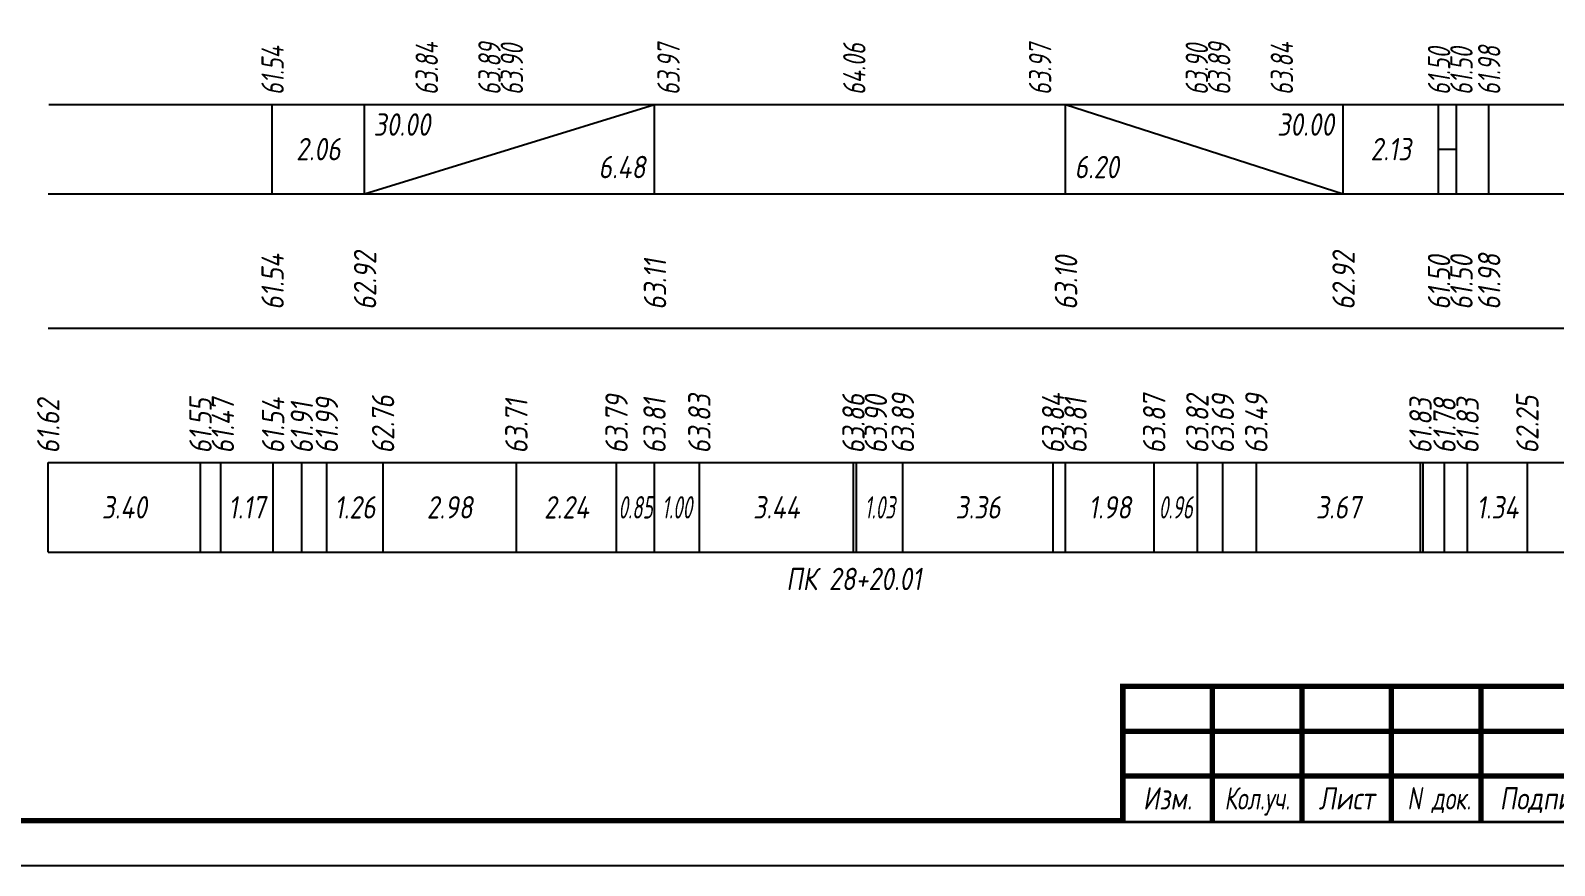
# Model space of a CAD drawing. Extents: x -717 to 1451, y -133302 to 233.
# Drawn here: x 78 to 248.2, y -44272.4 to -44179.2 of the extents above; entities that cross this region are included whole.
import ezdxf
from ezdxf.enums import TextEntityAlignment as Align

# ---------------------------------------------------------------- set-up
doc = ezdxf.new("R2010")
doc.units = 0
for name, color, linetype in [('Зарамочное оформление', 7, 'Continuous'), ('Код_510', 7, 'Continuous'), ('Код_514', 1, 'Continuous'), ('Код_516', 1, 'Continuous'), ('Подписи поперечников', 7, 'Continuous'), ('Таблица', 7, 'Continuous')]:
    doc.layers.add(name, color=color, linetype=linetype)
doc.styles.add('М', font='romand.shx', dxfattribs={"width": 0.8, "oblique": 10, "height": 2.5})

# ---------------------------------------------------------------- blocks, each defined once
blk = doc.blocks.new('Штамп')
at = {"linetype": 'Continuous'}
blk.add_wipeout([(199.95, -411.25), (384.95, -411.25), (384.95, -426.25), (199.95, -426.25)], dxfattribs=at).dxf.layer = 'Зарамочное оформление'
at = {"layer": 'Зарамочное оформление', "linetype": 'Continuous', "lineweight": -3, "const_width": 0.6, "flags": 128}
for points in [[(199.95, -426.25), (199.95, -411.25), (384.95, -411.25)], [(209.95, -411.25), (209.95, -426.25)], [(219.95, -411.25), (219.95, -426.25)], [(229.95, -411.25), (229.95, -426.25)], [(239.95, -411.25), (239.95, -426.25)], [(199.95, -416.25), (264.95, -416.25)], [(199.95, -421.25), (264.95, -421.25)]]:
    blk.add_lwpolyline(points, dxfattribs=at)
at = {"layer": 'Зарамочное оформление', "linetype": 'Continuous', "style": 'М', "oblique": 10}
for s, width, p in [('Изм.', 0.8, (204.95, -423.75)), ('Кол.уч.', 0.7, (214.95, -423.75)), ('Лист', 0.8, (224.95, -423.75)), ('N док.', 0.7, (235.28, -423.75)), ('Подпись', 0.8, (247.45, -423.75))]:
    blk.add_text(s, height=2.5, dxfattribs=dict(at, width=width)).set_placement(p, align=Align.MIDDLE_CENTER)
blk = doc.blocks.new('шифр')
blk.add_blockref('Штамп', (0, -43901))

msp = doc.modelspace()

# ---------------------------------------------------------------- linework, layer by layer
at = {"flags": 128}
msp.add_lwpolyline([(-30.054, -44272.421), (389.946, -44272.421), (389.946, -43975.421), (-30.054, -43975.421)], close=True, dxfattribs=at)
at = {"const_width": 0.6, "flags": 128}
msp.add_lwpolyline([(-10.054, -44267.421), (384.946, -44267.421), (384.946, -43980.421), (-10.054, -43980.421)], close=True, dxfattribs=at)
at = {"layer": 'Код_510'}
for p, q in [((79.946, -44237.421), (79.946, -44227.421)), ((96.943, -44237.421), (96.943, -44227.421)), ((99.218, -44237.421), (99.218, -44227.421)), ((105.056, -44237.421), (105.056, -44227.421)), ((108.262, -44237.421), (108.262, -44227.421)), ((111.057, -44237.421), (111.057, -44227.421)), ((117.333, -44237.421), (117.333, -44227.421)), ((132.224, -44237.421), (132.224, -44227.421)), ((143.41, -44237.421), (143.41, -44227.421)), ((147.652, -44237.421), (147.652, -44227.421)), ((152.659, -44237.421), (152.659, -44227.421)), ((169.869, -44237.421), (169.869, -44227.421)), ((170.213, -44237.421), (170.213, -44227.421)), ((175.386, -44237.421), (175.386, -44227.421)), ((192.166, -44237.421), (192.166, -44227.421)), ((193.559, -44237.421), (193.559, -44227.421)), ((203.451, -44237.421), (203.451, -44227.421)), ((208.273, -44237.421), (208.273, -44227.421)), ((211.119, -44237.421), (211.119, -44227.421)), ((214.863, -44237.421), (214.863, -44227.421)), ((233.196, -44237.421), (233.196, -44227.421)), ((233.485, -44237.421), (233.485, -44227.421)), ((235.877, -44237.421), (235.877, -44227.421)), ((238.453, -44237.421), (238.453, -44227.421)), ((245.129, -44237.421), (245.129, -44227.421))]:
    msp.add_line(p, q, dxfattribs=at)
at = {"layer": 'Код_516'}
for p, q in [((104.946, -44197.421), (104.946, -44187.421)), ((115.269, -44197.421), (115.269, -44187.421)), ((115.269, -44197.421), (147.652, -44187.421)), ((147.652, -44197.421), (147.652, -44187.421)), ((193.559, -44197.421), (193.559, -44187.421)), ((193.559, -44187.421), (224.551, -44197.421)), ((224.551, -44197.421), (224.551, -44187.421)), ((235.213, -44197.421), (235.213, -44187.421)), ((237.213, -44197.421), (237.213, -44187.421)), ((240.814, -44197.421), (240.814, -44187.421)), ((235.213, -44192.421), (237.213, -44192.421))]:
    msp.add_line(p, q, dxfattribs=at)
at = {"layer": 'Таблица'}
for p, q in [((80, -44187.421), (265.868, -44187.421)), ((79.946, -44197.421), (265.814, -44197.421)), ((79.946, -44212.421), (265.814, -44212.421)), ((79.946, -44227.421), (265.814, -44227.421)), ((79.946, -44237.421), (265.814, -44237.421))]:
    msp.add_line(p, q, dxfattribs=at)

# ---------------------------------------------------------------- texts
at = {"layer": 'Код_510', "style": 'М', "oblique": 10, "width": 0.8}
for s, p in [('61.62', (79.946, -44226.421)), ('61.55', (96.943, -44226.421)), ('61.47', (99.443, -44226.421)), ('61.54', (105.056, -44226.421)), ('61.91', (108.262, -44226.421)), ('61.99', (111.057, -44226.421)), ('62.76', (117.333, -44226.421)), ('63.71', (132.224, -44226.421)), ('63.79', (143.41, -44226.421)), ('63.81', (147.652, -44226.421)), ('63.83', (152.659, -44226.421)), ('63.86', (169.869, -44226.421)), ('63.90', (172.369, -44226.421)), ('63.89', (175.386, -44226.421)), ('63.84', (192.166, -44226.421)), ('63.81', (194.666, -44226.421)), ('63.87', (203.451, -44226.421)), ('63.82', (208.273, -44226.421)), ('63.69', (211.119, -44226.421)), ('63.49', (214.863, -44226.421)), ('61.83', (233.196, -44226.421)), ('61.78', (235.877, -44226.421)), ('61.83', (238.453, -44226.421)), ('62.25', (245.129, -44226.421))]:
    msp.add_text(s, height=2.5, rotation=90, dxfattribs=at).set_placement(p, align=Align.MIDDLE_LEFT)
at = {"layer": 'Код_510', "style": 'М', "oblique": 10}
for s, width, p in [('3.40', 0.8, (88.444, -44232.421)), ('1.17', 0.8, (102.137, -44232.421)), ('1.26', 0.8, (114.195, -44232.421)), ('2.98', 0.8, (124.778, -44232.421)), ('2.24', 0.8, (137.817, -44232.421)), ('0.85', 0.6, (145.531, -44232.421)), ('1.00', 0.6, (150.156, -44232.421)), ('3.44', 0.8, (161.264, -44232.421)), ('1.03', 0.6, (172.8, -44232.421)), ('3.36', 0.8, (183.776, -44232.421)), ('1.98', 0.8, (198.505, -44232.421)), ('0.96', 0.6, (205.862, -44232.421)), ('3.67', 0.8, (224.029, -44232.421)), ('1.34', 0.8, (241.791, -44232.421))]:
    msp.add_text(s, height=2.5, dxfattribs=dict(at, width=width)).set_placement(p, align=Align.MIDDLE_CENTER)
at = {"layer": 'Код_514', "style": 'М', "oblique": 10, "width": 0.7}
for s, p in [('61.54', (105, -44186.382)), ('63.84', (122.214, -44186.382)), ('63.89', (129.214, -44186.382)), ('63.90', (131.714, -44186.382)), ('63.97', (149.214, -44186.382)), ('64.06', (169.964, -44186.382)), ('63.97', (190.714, -44186.382)), ('63.90', (208.214, -44186.382)), ('63.89', (210.714, -44186.382)), ('63.84', (217.714, -44186.382)), ('61.50', (235.268, -44186.382)), ('61.50', (237.768, -44186.382)), ('61.98', (240.868, -44186.382))]:
    msp.add_text(s, height=2.5, rotation=90, dxfattribs=at).set_placement(p, align=Align.MIDDLE_LEFT)
at = {"layer": 'Код_516', "style": 'М', "oblique": 10, "width": 0.8}
msp.add_text('30.00', height=2.5, dxfattribs=at).set_placement((116.269, -44188.421), align=Align.TOP_LEFT)
msp.add_text('30.00', height=2.5, dxfattribs=at).set_placement((223.551, -44188.421), align=Align.TOP_RIGHT)
for s, p in [('2.06', (110.107, -44192.421)), ('2.13', (229.882, -44192.421))]:
    msp.add_text(s, height=2.5, dxfattribs=at).set_placement(p, align=Align.MIDDLE_CENTER)
msp.add_text('6.48', height=2.5, dxfattribs=at).set_placement((146.652, -44196.421), align=Align.BOTTOM_RIGHT)
msp.add_text('6.20', height=2.5, dxfattribs=at).set_placement((194.559, -44196.421), align=Align.BOTTOM_LEFT)
for s, p in [('62.92', (115.323, -44210.371)), ('62.92', (224.606, -44210.371)), ('61.98', (240.868, -44210.371)), ('61.54', (105, -44210.371)), ('63.11', (147.707, -44210.371)), ('63.10', (193.613, -44210.371)), ('61.50', (235.268, -44210.371)), ('61.50', (237.768, -44210.371))]:
    msp.add_text(s, height=2.5, rotation=90, dxfattribs=at).set_placement(p, align=Align.MIDDLE_LEFT)
at = {"layer": 'Подписи поперечников', "style": 'М', "oblique": 10, "width": 0.8}
msp.add_text('ПК 28+20.01', height=2.5, dxfattribs=at).set_placement((169.91, -44242.421), align=Align.BOTTOM_CENTER)

# ---------------------------------------------------------------- next in the draw order: block references
msp.add_blockref('шифр', (0, 59.829))

doc.saveas('drawing.dxf')
